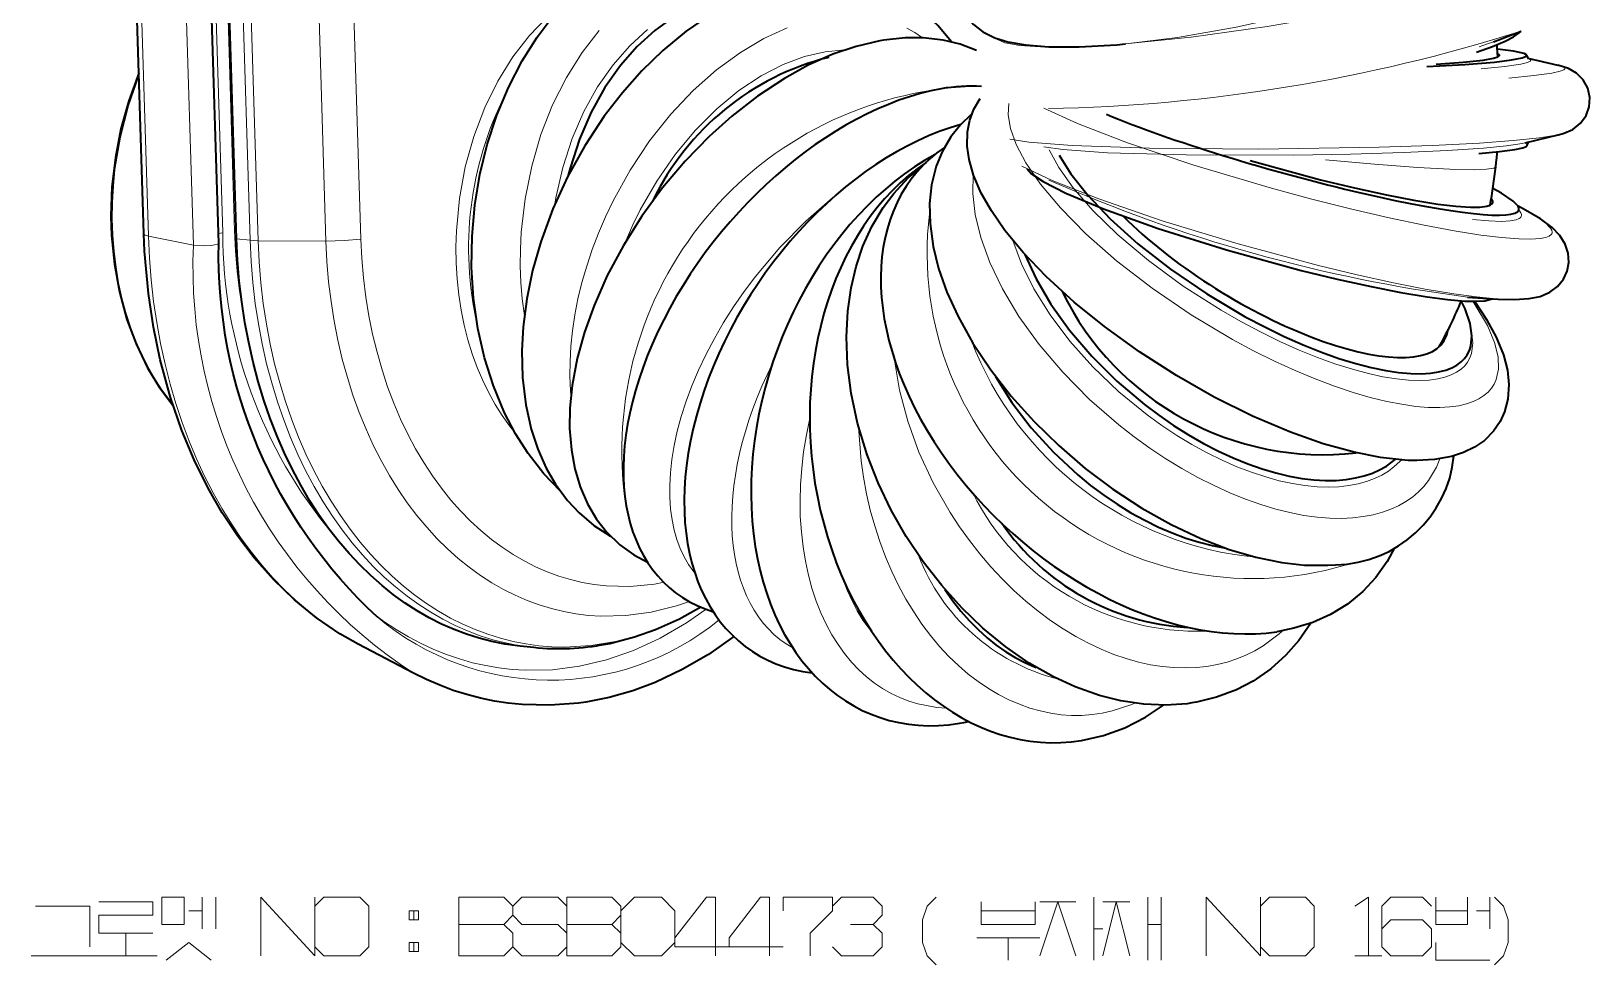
# Model space of a CAD drawing. Header units: millimetres. Extents: x 0 to 174, y 0 to 33.
# Drawn here: x 25.687 to 29.094, y 20.238 to 22.279 of the extents above; entities that cross this region are included whole.
import ezdxf

# ---------------------------------------------------------------- set-up
doc = ezdxf.new("R2010")
doc.units = ezdxf.units.MM
doc.layers.add('PDF2_형상', color=157, linetype='Continuous', true_color=0x405f80)

msp = doc.modelspace()

# ---------------------------------------------------------------- linework, layer by layer
at = {"layer": 'PDF2_형상', "color": 7, "lineweight": 35}
for points in [[(26.4433, 20.999, -0.214474), (26.0969, 21.8147), (26.079, 22.4, -0.272218), (26.6265, 23.5264)], [(27.7428, 22.0974), (27.7181, 22.0739), (27.6976, 22.0483), (27.6782, 22.0149), (27.6656, 21.9837), (27.6554, 21.9432), (27.651, 21.9022), (27.6518, 21.8585), (27.6586, 21.8086), (27.6706, 21.7606), (27.6889, 21.7085), (27.7131, 21.6553), (27.7454, 21.5974), (27.7846, 21.5388), (27.8293, 21.4813), (27.8792, 21.4258), (27.9333, 21.3731), (27.9911, 21.3235), (28.0518, 21.2779), (28.1146, 21.2368), (28.1789, 21.2007), (28.2438, 21.17), (28.3061, 21.1463), (28.3637, 21.1293), (28.4206, 21.1176), (28.4707, 21.1121), (28.5218, 21.1117), (28.5385, 21.1128, 0.381092), (28.7972, 21.3508)], [(28.876, 21.8985, 0.017407), (28.8887, 21.9824), (28.8897, 21.9922), (28.8908, 22.0019), (28.8917, 22.0118), (28.8919, 22.0154)], [(27.9344, 22.0079), (27.96, 21.9671), (27.9967, 21.9204), (28.0454, 21.869), (28.106, 21.8144), (28.1772, 21.7588), (28.2567, 21.7046), (28.341, 21.6549), (28.3835, 21.6325), (28.426, 21.6118), (28.4672, 21.5936), (28.5078, 21.5775), (28.5458, 21.5639), (28.5826, 21.5525), (28.6161, 21.5439), (28.6481, 21.5372), (28.6762, 21.5331), (28.7026, 21.5307), (28.7253, 21.5303), (28.7461, 21.5315), (28.7636, 21.5342), (28.7794, 21.5382), (28.7922, 21.5432), (28.8036, 21.5493), (28.8126, 21.556), (28.8204, 21.5636), (28.8262, 21.5718), (28.8308, 21.5808), (28.834, 21.5907), (28.8364, 21.6131), (28.8325, 21.64), (28.8214, 21.6721), (28.8128, 21.6897, -0.026867), (28.7664, 21.5929), (28.7643, 21.589)]]:
    msp.add_lwpolyline(points, format="xyb", dxfattribs=at)
at = {"layer": 'PDF2_형상', "color": 7, "lineweight": 13}
for points in [[(28.0782, 22.251), (28.2224, 22.2657), (28.3885, 22.2892), (28.4747, 22.3036), (28.5596, 22.3194), (28.6399, 22.336), (28.7154, 22.3532), (28.7811, 22.3699), (28.84, 22.3864), (28.8867, 22.4011), (28.9264, 22.4154), (28.9544, 22.4272), (28.9767, 22.4383), (28.9903, 22.4469), (28.9996, 22.4549), (29.0039, 22.4607), (29.0057, 22.4656), (29.0058, 22.4676), (29.0054, 22.4696), (29.0035, 22.4735), (28.9997, 22.4772), (28.985, 22.4842), (28.9554, 22.4903), (28.9304, 22.4929)], [(25.9333, 21.8357), (25.9333, 21.8354), (25.9335, 21.8351), (25.9339, 21.8344), (25.9358, 21.8333), (25.9432, 21.8311), (25.9253, 22.4165), (25.9179, 22.4186), (25.916, 22.4199), (25.9156, 22.4204), (25.9154, 22.4207), (25.9153, 22.4211)], [(26.0785, 22.4224), (26.0829, 22.4231), (26.0876, 22.4239), (26.1056, 21.8385), (26.1008, 21.8378), (26.0963, 21.8369)], [(26.1136, 22.4279), (26.1317, 21.8426), (26.1338, 21.7985), (26.1375, 21.7546), (26.1426, 21.7114), (26.1494, 21.6689), (26.1515, 21.6575)], [(26.4017, 20.9394), (26.3981, 20.9414), (26.3704, 20.9569), (26.3435, 20.974), (26.3168, 20.9929), (26.2907, 21.0132), (26.2649, 21.0354), (26.2399, 21.059), (26.2154, 21.0844), (26.1917, 21.1113), (26.1685, 21.14), (26.1463, 21.17), (26.1247, 21.2019), (26.1043, 21.2351), (26.0847, 21.27), (26.0661, 21.3063), (26.0486, 21.344), (26.0324, 21.3831), (26.0172, 21.4235), (26.0035, 21.465), (25.9908, 21.5078), (25.9796, 21.5515), (25.9699, 21.5964), (25.9615, 21.6419), (25.9546, 21.6883), (25.9493, 21.7354), (25.9454, 21.7831), (25.9432, 21.8311), (26.0417, 21.8113), (26.0237, 22.3965)], [(26.1651, 22.4062), (26.1831, 21.821), (26.1736, 21.8211), (26.1656, 21.8218), (26.1476, 22.4071)], [(26.3133, 22.4053), (26.3312, 21.8199), (26.3335, 21.7756), (26.3371, 21.7314), (26.3424, 21.6881), (26.3492, 21.6451), (26.3574, 21.6033), (26.3669, 21.5622), (26.3781, 21.5222), (26.3904, 21.4832), (26.404, 21.4456), (26.4189, 21.409), (26.4349, 21.374), (26.4521, 21.3403), (26.4701, 21.3082), (26.4893, 21.2774), (26.5092, 21.2483), (26.5301, 21.2207), (26.5517, 21.1949), (26.574, 21.1704), (26.5968, 21.1478), (26.6206, 21.1267), (26.6444, 21.1074), (26.6692, 21.0894), (26.694, 21.0733), (26.7194, 21.0589), (26.7451, 21.046), (26.7713, 21.0347), (26.7975, 21.025), (26.8242, 21.0169), (26.851, 21.0104), (26.8779, 21.0056), (26.9051, 21.0022), (26.9324, 21.0004), (26.9872, 21.0017), (27.0424, 21.0092), (27.0975, 21.0231), (27.126, 21.0328)], [(26.3897, 22.41), (26.4076, 21.8247), (26.4097, 21.7819), (26.4133, 21.7396), (26.4186, 21.6978), (26.4253, 21.6567), (26.4333, 21.6165), (26.4431, 21.5771), (26.4539, 21.539), (26.4662, 21.5017), (26.4797, 21.466), (26.4944, 21.4313), (26.5103, 21.3981), (26.5272, 21.3662), (26.5451, 21.336), (26.564, 21.3071), (26.5838, 21.28), (26.6043, 21.2543), (26.6254, 21.2304), (26.6474, 21.2081), (26.6699, 21.1874), (26.6931, 21.1682), (26.7165, 21.151), (26.7406, 21.1351), (26.7649, 21.121), (26.7897, 21.1085), (26.8147, 21.0975), (26.8401, 21.0882), (26.8657, 21.0806), (26.8915, 21.0743), (26.9175, 21.0699), (26.9436, 21.0668), (26.9962, 21.0656), (27.0493, 21.0707), (27.0708, 21.0746)], [(28.0796, 22.2511), (28.1931, 22.2653), (28.3214, 22.2878), (28.4568, 22.3178), (28.5237, 22.3351), (28.589, 22.3536), (28.6506, 22.3726), (28.7086, 22.3922), (28.7393, 22.4033)], [(26.8149, 22.3093), (26.7763, 22.2692), (26.7401, 22.2226), (26.7074, 22.17), (26.6786, 22.1119), (26.6546, 22.049), (26.636, 21.9824), (26.6231, 21.9132), (26.6164, 21.8426), (26.6153, 21.8074), (26.616, 21.7721), (26.6181, 21.7374), (26.6218, 21.7029), (26.6269, 21.6693), (26.6336, 21.6364), (26.6418, 21.6046), (26.6513, 21.5736), (26.6619, 21.544), (26.674, 21.5156), (26.6871, 21.4887), (26.7012, 21.4631), (26.7162, 21.4392), (26.7324, 21.4167), (26.7446, 21.4013)], [(27.3397, 22.2864), (27.2889, 22.2632), (27.2372, 22.2326), (27.1854, 22.1947), (27.1344, 22.1494), (27.0853, 22.0974), (27.0389, 22.039), (26.9964, 21.9754), (26.9589, 21.9078), (26.9421, 21.8728), (26.9269, 21.8374), (26.9132, 21.8017), (26.9013, 21.7657), (26.891, 21.7299), (26.8822, 21.6942), (26.8754, 21.659), (26.8701, 21.6242), (26.8667, 21.5903), (26.8649, 21.5569), (26.8647, 21.525), (26.8661, 21.4938), (26.8669, 21.4833)], [(27.6357, 22.2647), (27.6189, 22.2758), (27.6013, 22.2856)], [(26.765, 21.6576), (26.7606, 21.6937), (26.7576, 21.7299), (26.7562, 21.7661), (26.7565, 21.8028), (26.7583, 21.8394), (26.7667, 21.9126), (26.7811, 21.984), (26.8014, 22.0528), (26.8268, 22.1176), (26.8569, 22.1776), (26.8911, 22.2321), (26.9285, 22.2804)], [(27.0343, 22.2824), (26.9954, 22.2472), (26.9589, 22.2054), (26.9251, 22.1572), (26.8951, 22.1033), (26.8696, 22.0443), (26.8489, 21.981), (26.834, 21.9146), (26.8318, 21.9018)], [(27.7946, 22.2642), (27.799, 22.2606), (27.8154, 22.2536), (27.8479, 22.2476), (27.9043, 22.2442), (27.939, 22.244)], [(28.8519, 22.2446), (28.8683, 22.2503), (28.8833, 22.2558)], [(27.4653, 22.2378), (27.4225, 22.2339), (27.3775, 22.2233), (27.3308, 22.2058), (27.2828, 22.1811), (27.2342, 22.1489), (27.186, 22.1093), (27.1392, 22.0626), (27.0949, 22.0096), (27.0543, 21.951), (27.0182, 21.8881), (27.0024, 21.8554), (26.9878, 21.8222), (26.9869, 21.82)], [(28.8569, 22.1965), (28.9081, 22.2014), (28.9435, 22.2065), (28.9582, 22.2103), (28.9639, 22.2131), (28.9643, 22.2136), (28.9647, 22.214), (28.9649, 22.2146), (28.9649, 22.215), (28.9647, 22.2156), (28.9644, 22.2161), (28.9633, 22.2171), (28.9589, 22.2192)], [(28.9168, 22.1765), (28.9718, 22.1818), (29.0113, 22.1872), (29.0292, 22.1913), (29.0372, 22.1944), (29.0388, 22.1957), (29.0392, 22.1963), (29.0394, 22.1968), (29.0396, 22.1972), (29.0396, 22.1978), (29.0394, 22.1983), (29.0386, 22.1993), (29.035, 22.2015), (29.024, 22.2047)], [(25.9226, 22.1808), (25.8996, 22.1158), (25.8819, 22.0474), (25.8701, 21.9765), (25.8667, 21.9407), (25.8646, 21.9047), (25.8642, 21.8688), (25.8654, 21.8331), (25.8682, 21.7979), (25.8724, 21.7631), (25.8782, 21.7292), (25.8854, 21.696), (25.894, 21.6639), (25.904, 21.6326), (25.9153, 21.6029), (25.9278, 21.5743), (25.9413, 21.5474), (25.956, 21.5215), (25.9714, 21.4975), (25.9879, 21.4749), (25.9957, 21.4649)], [(27.8242, 22.1208), (27.8228, 22.0958), (27.8276, 22.0664), (27.84, 22.0315), (27.8614, 21.991), (27.8932, 21.9444), (27.9367, 21.8925), (27.9921, 21.8362), (28.0594, 21.7769), (28.1371, 21.7171), (28.2228, 21.6589), (28.3133, 21.605), (28.3592, 21.5806), (28.405, 21.5578), (28.4497, 21.5374), (28.4939, 21.5189), (28.5357, 21.5032), (28.5765, 21.4896), (28.6142, 21.4786), (28.6503, 21.4697), (28.6829, 21.4635), (28.7137, 21.459), (28.7408, 21.4568), (28.7661, 21.4564), (28.7878, 21.4576), (28.8076, 21.4604), (28.8243, 21.4643), (28.8394, 21.4694), (28.8518, 21.4754), (28.8628, 21.4825), (28.8717, 21.4901), (28.8792, 21.4986), (28.885, 21.5078), (28.8894, 21.5178), (28.8944, 21.5404), (28.8935, 21.5669), (28.886, 21.5985), (28.8703, 21.6354), (28.8451, 21.6782), (28.8381, 21.6886)], [(27.9004, 22.1103), (27.9739, 22.0771), (28.0836, 22.0349), (28.2286, 21.986), (28.3983, 21.9356), (28.4868, 21.9117), (28.5736, 21.8897), (28.6553, 21.8708), (28.7318, 21.8547), (28.7974, 21.8425), (28.856, 21.8333), (28.9011, 21.8278), (28.9393, 21.8249), (28.9654, 21.8243), (28.9858, 21.8257), (28.9979, 21.8281), (29.0054, 21.831), (29.0096, 21.8343), (29.0108, 21.836), (29.0115, 21.8378), (29.0118, 21.8397), (29.0111, 21.8438), (29.0085, 21.8487), (28.9957, 21.8614), (28.9664, 21.8807), (28.9488, 21.8903)], [(27.8261, 22.0426), (27.8678, 22.0364), (27.9626, 22.0293), (28.1315, 22.0235), (28.3703, 22.0214), (28.6336, 22.0254), (28.7504, 22.0293), (28.8528, 22.0344), (28.9269, 22.0397), (28.9839, 22.0456), (29.0253, 22.0524)], [(27.9003, 22.0258), (27.9424, 22.02), (28.0397, 22.0133), (28.2121, 22.0083), (28.4469, 22.0079), (28.5707, 22.01), (28.6867, 22.0135), (28.7828, 22.0179), (28.8619, 22.0232), (28.9118, 22.0281), (28.9461, 22.0332), (28.9528, 22.0346)], [(27.9125, 22.0194), (27.9333, 21.981), (27.9646, 21.9367), (28.0076, 21.8872), (28.0626, 21.8335), (28.1292, 21.7775), (28.2053, 21.7218), (28.2882, 21.6689), (28.331, 21.6444), (28.374, 21.6215), (28.4167, 21.6008), (28.4589, 21.5819), (28.4992, 21.5656), (28.5386, 21.5514), (28.5751, 21.5399), (28.6103, 21.5306), (28.6418, 21.5237), (28.6717, 21.519), (28.6978, 21.5164), (28.7221, 21.5157), (28.7428, 21.5165), (28.7617, 21.519), (28.7774, 21.5228), (28.7912, 21.5276), (28.8028, 21.5335), (28.8126, 21.5403), (28.8206, 21.5476), (28.8271, 21.5558), (28.8319, 21.5649), (28.8356, 21.5746), (28.8386, 21.5967), (28.8357, 21.6232), (28.8357, 21.6235)], [(27.8525, 21.9842), (27.9192, 21.9529), (28.0211, 21.9125), (28.1594, 21.8646), (28.3254, 21.8139), (28.5014, 21.7667), (28.5853, 21.7465), (28.6649, 21.7292), (28.7343, 21.7154), (28.7969, 21.7049), (28.8464, 21.6981), (28.8886, 21.6939), (28.8938, 21.6935)], [(28.5167, 21.9979), (28.6232, 21.9881), (28.7179, 21.981), (28.7878, 21.9772), (28.841, 21.9761), (28.8685, 21.9771), (28.8846, 21.9794), (28.8887, 21.9824)], [(27.7461, 21.9661), (27.7451, 21.9244), (27.7504, 21.8783), (27.7626, 21.8279), (27.7824, 21.7735), (27.8103, 21.7157), (27.8463, 21.6557), (27.8904, 21.5944), (27.9422, 21.5335), (28.0007, 21.4743), (28.0646, 21.4185), (28.0982, 21.3924), (28.1325, 21.3676), (28.1674, 21.3446), (28.2025, 21.3231), (28.2376, 21.3035), (28.2729, 21.2857), (28.3075, 21.2699), (28.3418, 21.256), (28.375, 21.2443), (28.4076, 21.2344), (28.4387, 21.2267), (28.4693, 21.2207), (28.4979, 21.2168), (28.5256, 21.2146), (28.5514, 21.214), (28.5762, 21.2153), (28.599, 21.2179), (28.6207, 21.2219), (28.6406, 21.2274), (28.6593, 21.234), (28.6762, 21.2418), (28.6921, 21.2508), (28.7064, 21.2608), (28.7194, 21.2719), (28.7312, 21.2839), (28.7417, 21.2969), (28.7589, 21.3258), (28.7665, 21.3442)], [(27.4392, 21.9154), (27.3801, 21.8639), (27.3233, 21.806), (27.2703, 21.7429), (27.2456, 21.71), (27.2224, 21.6762), (27.2007, 21.6419), (27.1806, 21.6074), (27.1624, 21.5728), (27.1458, 21.5381), (27.1314, 21.5039), (27.1186, 21.47), (27.1081, 21.4371), (27.0993, 21.4044), (27.0924, 21.3733), (27.0874, 21.3429), (27.0842, 21.314), (27.0828, 21.286), (27.0829, 21.2597), (27.0847, 21.2344), (27.0881, 21.211), (27.0928, 21.1885), (27.0987, 21.1678), (27.106, 21.1483), (27.1144, 21.1304), (27.124, 21.1136), (27.1375, 21.0947)], [(28.8379, 21.8674), (28.8733, 21.8642), (28.9021, 21.8633), (28.9201, 21.8643), (28.9332, 21.8668), (28.9399, 21.8696), (28.9419, 21.8711), (28.9433, 21.8726), (28.9442, 21.8743), (28.9447, 21.8761), (28.9447, 21.8779), (28.9435, 21.8819), (28.9388, 21.8885)], [(26.1353, 21.8431), (26.1333, 21.8428), (26.1317, 21.8426)], [(26.136, 21.8249), (26.1656, 21.8218), (26.1678, 21.7754), (26.1715, 21.7293), (26.1768, 21.684), (26.1836, 21.6392), (26.1919, 21.5953), (26.2017, 21.5522), (26.2128, 21.5103), (26.2253, 21.4692), (26.239, 21.4294), (26.254, 21.3908), (26.2701, 21.3536), (26.2875, 21.3176), (26.3058, 21.2835), (26.3253, 21.2504), (26.3454, 21.219), (26.3667, 21.1892), (26.3886, 21.161), (26.4114, 21.1343), (26.4347, 21.1093), (26.4589, 21.086), (26.4835, 21.0643), (26.5088, 21.0442), (26.5343, 21.0257), (26.5604, 21.0089), (26.5868, 20.9938), (26.6137, 20.9801), (26.6408, 20.9682), (26.6683, 20.9578), (26.696, 20.949), (26.7239, 20.9419), (26.7519, 20.9363), (26.7803, 20.9322), (26.7856, 20.9317)], [(27.151, 21.0201), (27.1393, 21.0133), (27.0828, 20.9842), (27.0257, 20.9617), (26.9683, 20.9457), (26.911, 20.9361), (26.8537, 20.9328), (26.8253, 20.9335), (26.7969, 20.9358), (26.7686, 20.9397), (26.7407, 20.9451), (26.7128, 20.9522), (26.6851, 20.9608), (26.6578, 20.971), (26.6307, 20.9828), (26.6039, 20.9962), (26.5775, 21.0113), (26.5514, 21.0281), (26.5258, 21.0462), (26.5007, 21.0663), (26.4761, 21.0878), (26.4521, 21.1111), (26.4287, 21.1358), (26.406, 21.1624), (26.384, 21.1904), (26.3628, 21.2201), (26.3426, 21.2514), (26.3232, 21.2843), (26.3049, 21.3185), (26.2876, 21.3542), (26.2714, 21.3913), (26.2564, 21.4297), (26.2426, 21.4693), (26.2303, 21.5103), (26.2192, 21.5521), (26.2094, 21.5951), (26.2011, 21.6389), (26.1943, 21.6836), (26.189, 21.7287), (26.1853, 21.7747), (26.1831, 21.821), (26.3312, 21.8199), (26.3719, 21.8211), (26.4076, 21.8247)], [(27.8332, 21.8213), (27.8521, 21.7701), (27.879, 21.7157), (27.9142, 21.6592), (27.9572, 21.6017), (28.0078, 21.545), (28.0647, 21.4906), (28.1265, 21.4403), (28.1586, 21.4171), (28.1914, 21.3954), (28.2243, 21.3756), (28.2575, 21.3574), (28.2901, 21.3412), (28.3228, 21.3269), (28.3543, 21.3149), (28.3856, 21.3046), (28.4153, 21.2964), (28.4443, 21.2901), (28.4715, 21.2858), (28.4979, 21.2833), (28.5224, 21.2825), (28.5458, 21.2833), (28.5674, 21.2858), (28.5878, 21.2896), (28.6062, 21.2947), (28.6236, 21.3012), (28.6393, 21.3087), (28.6539, 21.3175), (28.6668, 21.3272), (28.6786, 21.3381), (28.6822, 21.3417)], [(28.7636, 21.5883), (28.7651, 21.5906), (28.7664, 21.5929)], [(27.574, 21.5601), (27.5853, 21.4943), (27.6032, 21.4268), (27.6276, 21.359), (27.6586, 21.2921), (27.6956, 21.2272), (27.716, 21.1958), (27.7378, 21.1656), (27.7607, 21.1364), (27.7846, 21.1085), (27.8094, 21.0819), (27.835, 21.0567), (27.8613, 21.0332), (27.8882, 21.0113), (27.9153, 20.9911), (27.9429, 20.9725), (27.9704, 20.956), (27.9982, 20.9411), (28.0257, 20.9282), (28.0533, 20.9169), (28.0804, 20.9076), (28.1074, 20.9), (28.1336, 20.8943), (28.1596, 20.8903), (28.1847, 20.8879), (28.2096, 20.8872), (28.2335, 20.8881), (28.2568, 20.8906), (28.2793, 20.8946), (28.3012, 20.9), (28.3222, 20.9069), (28.3425, 20.9153), (28.3618, 20.9249), (28.3804, 20.9358), (28.415, 20.9619), (28.4224, 20.9685)], [(27.389, 21.4331), (27.3815, 21.3964), (27.3756, 21.3599), (27.3714, 21.3236), (27.3688, 21.2876), (27.3678, 21.2525), (27.3683, 21.2179), (27.3706, 21.1844), (27.3742, 21.1517), (27.3793, 21.1203), (27.386, 21.09), (27.3937, 21.0613), (27.4031, 21.0335), (27.4133, 21.0076), (27.4249, 20.9829), (27.4372, 20.96), (27.4508, 20.9383), (27.465, 20.9185), (27.4803, 20.9), (27.4962, 20.8833), (27.5129, 20.8681), (27.5301, 20.8543), (27.5482, 20.8421), (27.5667, 20.8315), (27.5857, 20.8224), (27.6053, 20.8147), (27.6254, 20.8085), (27.6669, 20.8007), (27.6876, 20.7992)], [(27.4958, 21.4132), (27.5014, 21.3401), (27.5065, 21.3039), (27.5132, 21.2678), (27.5213, 21.2324), (27.531, 21.1975), (27.5419, 21.1635), (27.5544, 21.1303), (27.5681, 21.0983), (27.5831, 21.0674), (27.599, 21.0379), (27.6161, 21.0097), (27.634, 20.9832), (27.6531, 20.9579), (27.6726, 20.9344), (27.6931, 20.9125), (27.7139, 20.8925), (27.7353, 20.8739), (27.7571, 20.8574), (27.7793, 20.8422), (27.8017, 20.8292), (27.8243, 20.8175), (27.8471, 20.8078), (27.87, 20.7996), (27.8928, 20.7932), (27.9157, 20.7883), (27.9383, 20.7851), (27.9611, 20.7836), (27.9836, 20.7836), (28.0061, 20.7853), (28.0282, 20.7885), (28.0501, 20.7932), (28.0933, 20.8074), (28.0999, 20.8101)], [(27.4615, 21.0822), (27.4708, 21.0574), (27.4813, 21.0339), (27.4928, 21.0119), (27.5053, 20.9915), (27.5282, 20.961)], [(26.4322, 21.0083), (26.4582, 20.989), (26.485, 20.9713), (26.5119, 20.9551), (26.5393, 20.9407), (26.5671, 20.9278), (26.5951, 20.9165), (26.6233, 20.9069), (26.6519, 20.8987), (26.6806, 20.8924), (26.7096, 20.8874), (26.7386, 20.884), (26.7678, 20.8824), (26.8265, 20.8835), (26.8854, 20.891), (26.9444, 20.9049), (27.0033, 20.9253), (27.0618, 20.9521), (27.1196, 20.9857), (27.1624, 21.0154)], [(25.8346, 20.3762), (25.9526, 20.3762), (25.9526, 20.3467), (25.8346, 20.3467), (25.8346, 20.3074), (25.9526, 20.3074)], [(26.0608, 20.3861), (26.0608, 20.3172)], [(26.0904, 20.3861), (26.0904, 20.3172)], [(26.1889, 20.2581), (26.1889, 20.3861), (26.3069, 20.2581), (26.3069, 20.3861)], [(26.7203, 20.3269), (26.74, 20.3074), (26.74, 20.2778), (26.7203, 20.2581), (26.6219, 20.2581), (26.6219, 20.3861), (26.7203, 20.3861), (26.74, 20.3664), (26.74, 20.3467), (26.7203, 20.3269), (26.6219, 20.3269)], [(26.8582, 20.3664), (26.8385, 20.3861), (26.7597, 20.3861), (26.74, 20.3664), (26.74, 20.3467), (26.7597, 20.3269), (26.8385, 20.3269), (26.8582, 20.3074), (26.8582, 20.2778), (26.8385, 20.2581), (26.7597, 20.2581), (26.74, 20.2778)], [(26.9565, 20.3269), (26.9763, 20.3074), (26.9763, 20.2778), (26.9565, 20.2581), (26.8582, 20.2581), (26.8582, 20.3861), (26.9565, 20.3861), (26.9763, 20.3664), (26.9763, 20.3467), (26.9565, 20.3269), (26.8582, 20.3269)], [(27.1829, 20.2581), (27.1829, 20.3861), (27.1632, 20.3861), (27.0943, 20.2975), (27.0943, 20.2778), (27.2125, 20.2778)], [(27.3011, 20.2581), (27.3011, 20.3861), (27.2814, 20.3861), (27.2125, 20.2975), (27.2125, 20.2778), (27.3306, 20.2778)], [(27.3306, 20.3565), (27.3306, 20.3861), (27.4389, 20.3861), (27.4389, 20.3565), (27.3896, 20.3074), (27.3896, 20.2581)], [(27.4389, 20.3664), (27.4585, 20.3861), (27.5274, 20.3861), (27.5471, 20.3664), (27.5471, 20.3467), (27.5274, 20.3269), (27.4782, 20.3269), (27.5274, 20.3269), (27.5471, 20.3074), (27.5471, 20.2778), (27.5274, 20.2581), (27.4585, 20.2581), (27.4389, 20.2778)], [(27.6653, 20.3861), (27.6456, 20.3664), (27.6357, 20.3368), (27.6357, 20.2876), (27.6456, 20.2581), (27.6653, 20.2385)], [(27.7636, 20.3762), (27.7636, 20.3269), (27.8818, 20.3269), (27.8818, 20.3762), (27.8818, 20.3565), (27.7636, 20.3565)], [(27.8917, 20.3762), (27.9703, 20.3762)], [(27.8917, 20.2581), (27.931, 20.3762), (27.9703, 20.2581)], [(28.0097, 20.3861), (28.0097, 20.2483)], [(28.0294, 20.3762), (28.0885, 20.3762)], [(28.0294, 20.2581), (28.0589, 20.3762), (28.0885, 20.2581)], [(28.1278, 20.3861), (28.1278, 20.2483)], [(28.1574, 20.3861), (28.1574, 20.2483)], [(28.2558, 20.2581), (28.2558, 20.3861), (28.3739, 20.2581), (28.3739, 20.3861)], [(28.5806, 20.3664), (28.6101, 20.3861), (28.6101, 20.2581)], [(28.7479, 20.3664), (28.7282, 20.3861), (28.6593, 20.3861), (28.6396, 20.3664), (28.6396, 20.2778), (28.6593, 20.2581), (28.7282, 20.2581), (28.7479, 20.2778), (28.7479, 20.3172), (28.7282, 20.3368), (28.6593, 20.3368), (28.6396, 20.3172)], [(28.7578, 20.3861), (28.7578, 20.3269), (28.8267, 20.3269), (28.8267, 20.3861), (28.8267, 20.3565), (28.7578, 20.3565)], [(28.8758, 20.3861), (28.8758, 20.3172)], [(28.8857, 20.3861), (28.9054, 20.3664), (28.9153, 20.3368), (28.9153, 20.2876), (28.9054, 20.2581), (28.8857, 20.2385)], [(25.6967, 20.3664), (25.8149, 20.3664), (25.8149, 20.2778)], [(26.0314, 20.3565), (26.0608, 20.3565)], [(26.5235, 20.3565), (26.5235, 20.3368)], [(28.8464, 20.3565), (28.8758, 20.3565)], [(25.8936, 20.3074), (25.8936, 20.2581)], [(28.0097, 20.3172), (28.0294, 20.3172)], [(28.1278, 20.3269), (28.1574, 20.3269)], [(25.9821, 20.2483), (26.0314, 20.2876), (26.0806, 20.2483)], [(26.5235, 20.2876), (26.5235, 20.2679)], [(27.7538, 20.2975), (27.8917, 20.2975)], [(27.8226, 20.2975), (27.8226, 20.2483)], [(28.7578, 20.2876), (28.7578, 20.2483), (28.8758, 20.2483)], [(25.6869, 20.2581), (25.8247, 20.2581), (25.9625, 20.2581)], [(28.5806, 20.2581), (28.6396, 20.2581)]]:
    msp.add_lwpolyline(points, dxfattribs=at)
at = {"layer": 'PDF2_형상', "color": 7, "lineweight": 35}
for points in [[(27.2231, 20.956), (27.1675, 20.9169), (27.1101, 20.8836), (27.0512, 20.8558), (27.0019, 20.8375), (26.9503, 20.8228), (26.8992, 20.8126), (26.8832, 20.8104), (26.8217, 20.8056), (26.7603, 20.8071), (26.7299, 20.8101), (26.6996, 20.8149), (26.6693, 20.8211), (26.6394, 20.8289), (26.6097, 20.8383), (26.5804, 20.8493), (26.5511, 20.8619), (26.5224, 20.8761), (26.4017, 20.9394), (26.3619, 20.9619), (26.311, 20.9967), (26.2625, 21.0361), (26.2172, 21.0797), (26.1746, 21.1279), (26.1381, 21.1758), (26.1044, 21.2265), (26.0736, 21.2803), (26.0432, 21.3418), (26.0163, 21.4064), (25.9915, 21.4781), (25.9692, 21.5604), (25.9543, 21.6321), (25.9432, 21.7053), (25.9349, 21.7982), (25.9333, 21.8357), (25.9153, 22.4211)], [(27.1511, 21.0201), (27.104, 20.9939), (27.0519, 20.9704), (27.0061, 20.9542), (26.9521, 20.9403), (26.9247, 20.9354), (26.9229, 20.9351), (26.9132, 20.9337), (26.9035, 20.9325), (26.8936, 20.9314), (26.8839, 20.9306), (26.874, 20.9299), (26.8642, 20.9293), (26.8543, 20.929), (26.8446, 20.9289), (26.8347, 20.9289), (26.8249, 20.929), (26.815, 20.9294), (26.8051, 20.93), (26.7954, 20.9308), (26.7856, 20.9317), (26.756, 20.9347), (26.7507, 20.9353), (26.7224, 20.9393), (26.6943, 20.945), (26.6664, 20.9521), (26.6387, 20.9608), (26.6113, 20.9713), (26.5842, 20.9832), (26.5572, 20.9968), (26.5308, 21.0119), (26.5047, 21.0287), (26.4792, 21.0472), (26.4539, 21.0674), (26.4293, 21.089), (26.4051, 21.1125), (26.3818, 21.1374), (26.359, 21.164), (26.3371, 21.1922), (26.3158, 21.2221), (26.2957, 21.2535), (26.2763, 21.2865), (26.2579, 21.3207), (26.2406, 21.3567), (26.2244, 21.3939), (26.2093, 21.4325), (26.1957, 21.4722), (26.1832, 21.5133), (26.1721, 21.5553), (26.1624, 21.5985), (26.154, 21.6422), (26.1472, 21.6871), (26.1419, 21.7324), (26.1382, 21.7785), (26.136, 21.8249), (26.1179, 22.4101)], [(27.6985, 22.2558), (27.6688, 22.2915), (27.6368, 22.3213), (27.6032, 22.3451), (27.5697, 22.3632)], [(27.7172, 22.3525), (27.7229, 22.3293), (27.7324, 22.3108), (27.7467, 22.2935), (27.7672, 22.2775), (27.7933, 22.2646), (27.8218, 22.2558), (27.8604, 22.2489), (27.9115, 22.2447), (27.9775, 22.2444), (28.0604, 22.2494), (28.0793, 22.2511)], [(27.1739, 22.3464), (27.1319, 22.3311), (27.0906, 22.3093), (27.0503, 22.2807), (27.0114, 22.2456), (26.9749, 22.2038), (26.9411, 22.1557), (26.9111, 22.1017), (26.8856, 22.0426), (26.8649, 21.9793), (26.8608, 21.964)], [(26.8432, 21.2743), (26.8074, 21.3118), (26.7731, 21.3561), (26.7458, 21.399), (26.7218, 21.445), (26.6975, 21.5035), (26.6779, 21.565), (26.6633, 21.6292), (26.654, 21.6953), (26.6497, 21.7626), (26.6506, 21.8306), (26.6565, 21.8985), (26.6676, 21.9656), (26.6836, 22.0314), (26.7046, 22.095), (26.7301, 22.1561), (26.7601, 22.2139), (26.7932, 22.2661), (26.826, 22.3093)], [(27.1647, 22.3101), (27.119, 22.2786), (27.0678, 22.2364), (27.0222, 22.1925), (26.9793, 22.1444), (26.9394, 22.0928), (26.8969, 22.0286), (26.8593, 21.9608), (26.8272, 21.8906), (26.8008, 21.8186), (26.7832, 21.7562), (26.7703, 21.6939), (26.7624, 21.6328), (26.7596, 21.5812), (26.7611, 21.5217), (26.7681, 21.4626), (26.78, 21.409), (26.7944, 21.3656), (26.8129, 21.324), (26.8333, 21.2888), (26.8597, 21.2529), (26.885, 21.226), (26.9168, 21.1989), (26.9532, 21.1756)], [(27.7536, 22.2365), (27.7174, 22.2506), (27.6803, 22.2596), (27.6371, 22.2646), (27.5972, 22.2646), (27.551, 22.2596), (27.5424, 22.2581), (27.4903, 22.2457), (27.4396, 22.2283), (27.3857, 22.2043), (27.3339, 22.1758), (27.2744, 22.1367), (27.2189, 22.0935), (27.1692, 22.0489), (27.1164, 21.9946), (27.0671, 21.9364), (27.0219, 21.8749), (26.9815, 21.8108), (26.9463, 21.745), (26.9174, 21.6797), (26.8964, 21.6208), (26.8807, 21.5636), (26.8696, 21.5046), (26.8647, 21.4553), (26.864, 21.4107), (26.8678, 21.3639), (26.8754, 21.3221), (26.8872, 21.2828), (26.9031, 21.2462), (26.9231, 21.2125), (26.9449, 21.1844), (26.9739, 21.1562), (27.0043, 21.1343), (27.0356, 21.1174)], [(28.8467, 22.2329), (28.8812, 22.2453), (28.9093, 22.2572), (28.9271, 22.2664), (28.9399, 22.275), (28.9442, 22.2789)], [(28.8833, 22.2557), (28.9439, 22.2789)], [(28.8933, 22.2226), (28.8926, 22.2325), (28.8919, 22.2424), (28.8914, 22.2493)], [(28.7382, 22.2014), (28.821, 22.2061), (28.8861, 22.2115), (28.9232, 22.2161), (28.9465, 22.2208), (28.9535, 22.2236), (28.9558, 22.2263), (28.9557, 22.2268), (28.9554, 22.2272), (28.9544, 22.2282), (28.9503, 22.2303), (28.9275, 22.2353), (28.8921, 22.2393)], [(28.7583, 22.2067), (28.8171, 22.211), (28.8608, 22.2157), (28.8835, 22.2197), (28.8933, 22.2228), (28.8967, 22.2258), (28.8967, 22.2263), (28.8965, 22.2267), (28.8958, 22.2274), (28.8929, 22.229)], [(28.9558, 22.2263), (28.9593, 22.2188)], [(28.9583, 22.2197), (29.024, 22.2047)], [(25.9225, 22.1871), (25.9001, 22.1265), (25.8832, 22.0654), (25.871, 22.0026), (25.8636, 21.9389), (25.8614, 21.8747), (25.8618, 21.8535), (25.8626, 21.8324), (25.8688, 21.77), (25.8799, 21.7092), (25.8964, 21.6485), (25.9161, 21.5956), (25.9415, 21.5431), (25.9675, 21.5004), (25.9968, 21.4617)], [(28.9528, 22.0346), (29.0253, 22.0524), (29.0357, 22.0553), (29.0568, 22.0643), (29.0738, 22.0778), (29.086, 22.0946), (29.0929, 22.1139), (29.0942, 22.1342), (29.0897, 22.1542), (29.0799, 22.1722), (29.0649, 22.1872), (29.0474, 22.1974), (29.0242, 22.2047)], [(28.8418, 21.6885), (28.8683, 21.6489), (28.8894, 21.6103), (28.9051, 21.5719), (28.9139, 21.5383), (28.9174, 21.5065), (28.9151, 21.4747), (28.9079, 21.4469), (28.8982, 21.4257), (28.8836, 21.4046), (28.8636, 21.3846), (28.8422, 21.3697), (28.8179, 21.3579), (28.7915, 21.3493), (28.7543, 21.3425), (28.716, 21.3404), (28.6974, 21.3408), (28.69, 21.3412), (28.6365, 21.3471), (28.5789, 21.3585), (28.5113, 21.3774), (28.4399, 21.4026), (28.3571, 21.4378), (28.2733, 21.4794), (28.1903, 21.5265), (28.1096, 21.5782), (28.0332, 21.6333), (27.9669, 21.6868), (27.9057, 21.7428), (27.8554, 21.7951), (27.8157, 21.8432), (27.786, 21.886), (27.7637, 21.925), (27.7468, 21.9642), (27.7371, 21.9982), (27.7329, 22.0278), (27.7335, 22.0589), (27.7385, 22.0842), (27.7476, 22.1085), (27.7615, 22.1315)], [(28.8513, 22.0117), (28.8968, 22.016), (28.9301, 22.0204), (28.9479, 22.0243), (28.955, 22.0269), (28.9574, 22.0297), (28.9599, 22.0364)], [(28.4842, 20.9851), (28.4581, 20.9475), (28.4296, 20.915), (28.3965, 20.8853), (28.3579, 20.8586), (28.3217, 20.8394), (28.2783, 20.8231), (28.234, 20.8124), (28.2243, 20.8107), (28.2142, 20.8092), (28.1676, 20.806), (28.1193, 20.8079), (28.0686, 20.8154), (28.0224, 20.8271), (27.9689, 20.8461), (27.9219, 20.8676), (27.8688, 20.8979), (27.8174, 20.9333), (27.7675, 20.974), (27.7213, 21.0183), (27.6774, 21.0671), (27.6368, 21.1193), (27.5999, 21.1744), (27.5671, 21.2322), (27.5385, 21.2919), (27.5144, 21.3531), (27.4935, 21.4221), (27.4794, 21.4876), (27.4715, 21.5496), (27.4692, 21.6107), (27.4719, 21.6671), (27.4792, 21.7183), (27.4901, 21.7649), (27.5051, 21.8093), (27.5243, 21.8517), (27.5492, 21.8933), (27.5724, 21.9242), (27.6043, 21.9581), (27.6363, 21.9846)], [(27.8639, 21.9782), (27.8739, 21.9672), (27.8992, 21.9501), (27.9486, 21.9249), (28.0311, 21.8904), (28.1503, 21.8476), (28.3, 21.8008), (28.4632, 21.7561), (28.5419, 21.7371), (28.6164, 21.7206), (28.681, 21.7079), (28.7387, 21.6982), (28.7832, 21.6924), (28.8206, 21.6892), (28.8456, 21.6886), (28.8649, 21.6899), (28.881, 21.6943)], [(28.3519, 21.9964), (28.5057, 21.9542), (28.5799, 21.9363), (28.6496, 21.921), (28.7093, 21.9096), (28.7618, 21.9011), (28.8012, 21.8964), (28.8333, 21.8942), (28.8537, 21.8943), (28.8689, 21.8963), (28.8764, 21.8987), (28.8801, 21.9014), (28.8819, 21.9044), (28.8822, 21.9065), (28.8817, 21.9088), (28.8788, 21.9139)], [(28.9388, 21.8867), (28.9389, 21.8885), (28.939, 21.8903), (28.9389, 21.8921), (28.9372, 21.8964), (28.9269, 21.9075), (28.9014, 21.9247), (28.8824, 21.935)], [(28.8269, 21.6978), (28.8938, 21.6935), (28.9294, 21.6924), (28.9617, 21.6944), (28.9857, 21.6994), (29.0065, 21.7085), (29.0236, 21.7211), (29.0363, 21.7368), (29.0444, 21.7546), (29.0481, 21.7737), (29.0468, 21.7936), (29.0403, 21.8137), (29.0285, 21.8325), (29.0115, 21.85), (28.9863, 21.8688), (28.9488, 21.8903), (28.9374, 21.8963)], [(27.8592, 21.791), (27.8836, 21.7379), (27.9162, 21.6824), (27.9569, 21.6254), (28.0053, 21.5689), (28.0603, 21.5142), (28.1206, 21.4631), (28.1521, 21.4394), (28.1843, 21.4174), (28.2168, 21.3968), (28.2497, 21.3781), (28.2822, 21.3611), (28.3147, 21.3461), (28.3464, 21.3333), (28.3776, 21.3222), (28.4075, 21.3135), (28.4368, 21.3064), (28.4643, 21.3015), (28.4911, 21.2983), (28.5158, 21.2969), (28.5397, 21.2972), (28.5615, 21.299), (28.5822, 21.3025), (28.6011, 21.3071), (28.6188, 21.3132), (28.6347, 21.3203), (28.6496, 21.3286), (28.6689, 21.3429)], [(28.7756, 21.6021), (28.7756, 21.61)], [(28.7758, 21.6026), (28.7814, 21.6143), (28.7843, 21.6274)], [(27.7951, 21.5244), (27.8307, 21.4675), (27.8731, 21.4117), (27.9214, 21.3585), (27.9747, 21.309), (28.0028, 21.2862), (28.0318, 21.2647), (28.0611, 21.2449), (28.0911, 21.2265), (28.1211, 21.2101), (28.1514, 21.1953), (28.1813, 21.1824), (28.211, 21.1712), (28.2401, 21.1621), (28.2689, 21.1547), (28.2985, 21.1489)], [(28.6672, 21.1497), (28.6512, 21.12), (28.6267, 21.0851), (28.5979, 21.0542), (28.5643, 21.0267), (28.5274, 21.0042), (28.4886, 20.9868), (28.4471, 20.9739), (28.4099, 20.9664)], [(27.6842, 21.0589), (27.7011, 21.0346), (27.719, 21.0117), (27.7375, 20.9906), (27.7568, 20.971), (27.7764, 20.9532), (27.7967, 20.9369), (27.8172, 20.9228), (27.8381, 20.91), (27.859, 20.8992), (27.8803, 20.89), (27.8842, 20.8885)], [(27.9832, 20.7287), (28.0311, 20.7396), (28.0778, 20.7567), (28.1229, 20.7797), (28.1619, 20.8058)], [(27.7164, 20.7663), (27.726, 20.7679), (27.7357, 20.7699), (27.7372, 20.7701)]]:
    msp.add_lwpolyline(points, dxfattribs=at)
at = {"layer": 'PDF2_형상', "color": 7, "lineweight": 13}
msp.add_lwpolyline([(26.5224, 20.8761, -0.266972), (26.0417, 21.8113), (26.0632, 21.8099), (26.0814, 21.8108), (26.0942, 21.8131), (26.0969, 21.8147)], format="xyb", dxfattribs=at)
for points in [[(25.9724, 20.3861), (26.0215, 20.3861), (26.0215, 20.3269), (25.9724, 20.3269)], [(26.3267, 20.3861), (26.4054, 20.3861), (26.425, 20.3664), (26.425, 20.2778), (26.4054, 20.2581), (26.3267, 20.2581), (26.3069, 20.2778), (26.3069, 20.3664)], [(27.0058, 20.3861), (27.0649, 20.3861), (27.0943, 20.3565), (27.0943, 20.2876), (27.0649, 20.2581), (27.0058, 20.2581), (26.9763, 20.2876), (26.9763, 20.3565)], [(28.3936, 20.3861), (28.4724, 20.3861), (28.4919, 20.3664), (28.4919, 20.2778), (28.4724, 20.2581), (28.3936, 20.2581), (28.3739, 20.2778), (28.3739, 20.3664)], [(26.5136, 20.3565), (26.5333, 20.3565), (26.5333, 20.3368), (26.5136, 20.3368)], [(26.5136, 20.2876), (26.5333, 20.2876), (26.5333, 20.2679), (26.5136, 20.2679)]]:
    msp.add_lwpolyline(points, close=True, dxfattribs=at)
for centre, radius, start, end in [((27.8433, 25.7622), 3.6531, 271.0553, 287.5369), ((27.7754, 21.3613), 0.7974, 91.0866, 186.6925), ((27.3911, 21.804), 0.748, 153.2952, 192.8292), ((29.2631, 25.027), 3.3577, 246.2706, 262.5358), ((28.357, 21.7941), 0.7115, 173.0741, 288.3407), ((27.1318, 21.8406), 1.0262, 180.1199, 219.9805), ((28.435, 21.8673), 0.7416, 200.9313, 264.5719), ((28.2351, 21.5159), 0.5483, 206.653, 272.1055), ((28.0381, 21.2905), 0.4403, 200.9137, 255.7505), ((26.8213, 21.4457), 0.5851, 229.7673, 309.1681)]:
    msp.add_arc(centre, radius, start, end, dxfattribs=at)
at = {"layer": 'PDF2_형상', "color": 7, "lineweight": 35}
for centre, radius, start, end in [((27.5726, 21.6545), 0.5847, 104.0552, 154.2072), ((27.7447, 21.7508), 0.408, 87.2389, 99.6319), ((28.5122, 21.9897), 0.6364, 206.0873, 276.4528), ((28.2452, 21.5063), 0.5312, 214.6955, 266.6337)]:
    msp.add_arc(centre, radius, start, end, dxfattribs=at)
for centre, major_axis, ratio, start_param, end_param in [((27.5176, 21.5778), (0.4308, 0.5189), 0.615277, 0.632237, 3.389297), ((28.4262, 22.0317), (-0.5126, 0.1432), 0.115036, 0.742542, 3.140066), ((27.6401, 21.4833), (0.3811, 0.557), 0.649674, 0.659985, 3.466289), ((28.1226, 21.5241), (-0.4911, 0.4563), 0.669706, 6.131414, 8.930394), ((27.7627, 21.4135), (0.2264, 0.6325), 0.70846, 0.668225, 3.516982), ((27.89, 21.391), (-0.0727, 0.6651), 0.745473, 0.368157, 3.183112), ((28.3757, 21.845), (-0.3999, 0.2427), 0.345568, 0.94867, 3.144184)]:
    msp.add_ellipse(centre, major_axis=major_axis, ratio=ratio, start_param=start_param, end_param=end_param, dxfattribs=at)
at = {"layer": 'PDF2_형상', "color": 7, "lineweight": 13}
msp.add_ellipse((27.6683, 21.4451), major_axis=(0.3279, 0.5073), ratio=0.60738, start_param=1.745724, end_param=3.177987, dxfattribs=at)

doc.saveas('drawing.dxf')
